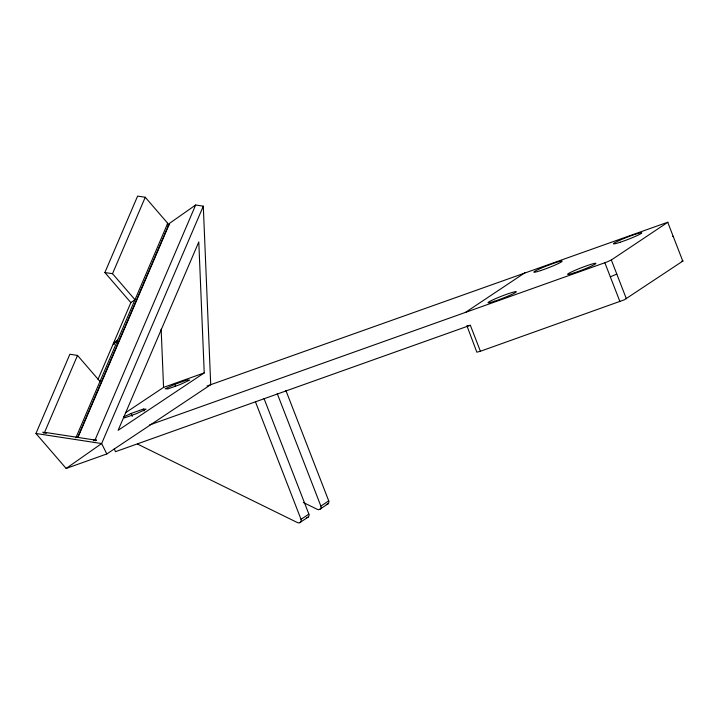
<?xml version="1.0" encoding="UTF-8"?>
<svg xmlns="http://www.w3.org/2000/svg" width="719" height="719" viewBox="0 0 719 719"><rect width="100%" height="100%" fill="white"/><g stroke="black" fill="none" stroke-linecap="round" stroke-linejoin="round"><path stroke-width="1.08" d="M114.096 344.167L113.737 343.233M77.58 437.583L169.253 223.528L195.658 204.996L203.297 206.173L210.712 384.692L106.816 453.959L66.157 468.446L35.95 433.485L69.878 354.251L77.517 355.42L99.995 381.447M167.725 223.294L117.691 340.114L113.566 343.008L130.867 302.609L104.875 272.528L137.608 196.098L145.247 197.267L167.725 223.294A1.105 0.98 23.2 0 0 167.599 224.688A1.105 0.98 23.2 0 0 169.127 224.921A1.105 0.98 23.2 0 0 169.253 223.528M77.517 355.42L44.785 431.849L46.196 433.476M130.867 302.609L134.992 299.715L112.515 273.696L145.247 197.267M98.036 379.29L113.171 343.943L117.449 340.375A1.096 0.989 40.1 0 1 117.691 340.105M75.855 437.808L117.296 341.049L117.386 341.651M78.011 437.242L168.893 225.038M93.551 440.738L95.205 439.579L195.658 204.996M203.297 206.173L101.64 443.551L66.157 468.446M466.883 326.058L470.334 325.267L480.409 351.258L624.299 299.823L683.05 260.925L681.9 261.069M113.997 344.383L113.171 343.943M149.57 424.965L606.782 262.049L611.33 259.981L668.005 222.135L207.027 386.004M673.227 236.434L672.633 236.272M125.618 412.688L163.573 387.379L204.232 372.9L198.795 241.952L118.132 430.304L204.232 372.9M465.364 312.468L524.933 272.753M137.428 444.036L297.549 522.632A2.759 2.588 56.3 0 0 301.027 519.334L308.864 514.103L264.017 398.497M303.301 502.473L317.403 509.394A2.759 2.588 56.3 0 0 320.881 506.095L328.718 500.864L285.892 390.471M299.715 522.704L308.271 517.006M319.578 509.465L328.125 503.767M96.4 440.414C94.54 440.109 95.735 441.879 95.429 439.884M616.794 274.065L610.332 276.851M174.726 384.359L165.208 388.799L167.931 388.889L180.172 384.53L189.681 380.081L186.958 380L174.726 384.359L175.49 386.328M123.479 417.002L131.092 413.452L143.333 409.093L146.056 409.174L136.547 413.614L124.306 417.973M470.334 325.267L115.453 451.694L114.303 448.737M480.409 351.258L476.841 352.184L466.999 325.968M104.875 272.528L112.515 273.696M46.115 432.55L93.479 439.812M35.95 433.485L101.64 443.551L106.816 453.959M117.062 342.046L117.035 341.327A1.096 0.98 23.9 0 1 117.278 341.031M43.05 432.119L43.769 433.054L44.389 432.784A1.411 0.62 5 0 1 43.068 432.281M667.762 222.351L682.807 261.15M611.33 259.981L626.375 298.771M604.868 262.768L619.913 301.567M277.246 393.608L320.881 506.095M255.38 401.642L301.027 519.334M143.333 409.093L144.097 411.061M131.092 413.452L132.242 416.4M161.155 329.185L163.573 387.379M45.926 432.721A1.195 0.53 5 0 1 44.596 432.721M95.205 439.579A2.175 0.962 5 0 1 95.582 439.651M94.791 440.432A1.42 0.629 5 0 1 93.479 440.019M95.573 439.66A1.645 0.728 5 0 1 96.436 440.01M308.864 514.103A2.759 2.588 56.3 0 1 306.384 517.671M328.718 500.864A2.759 2.588 56.3 0 1 326.237 504.441M494.735 301.171A15.153 1.186 -21.2 0 0 516.305 291.824A15.153 1.186 -21.2 0 0 495.499 298.673A15.153 1.186 -21.2 0 0 494.735 301.171M574.319 272.816A15.153 1.186 -21.2 0 0 595.898 263.469A15.153 1.186 -21.2 0 0 575.083 270.317A15.153 1.186 -21.2 0 0 574.319 272.816M540.58 270.605A15.153 1.186 -21.2 0 0 562.159 261.249A15.153 1.186 -21.2 0 0 541.344 268.106A15.153 1.186 -21.2 0 0 540.58 270.605M620.173 242.249A15.153 1.186 -21.2 0 0 641.743 232.893A15.153 1.186 -21.2 0 0 620.937 239.751A15.153 1.186 -21.2 0 0 620.173 242.249"/></g></svg>
